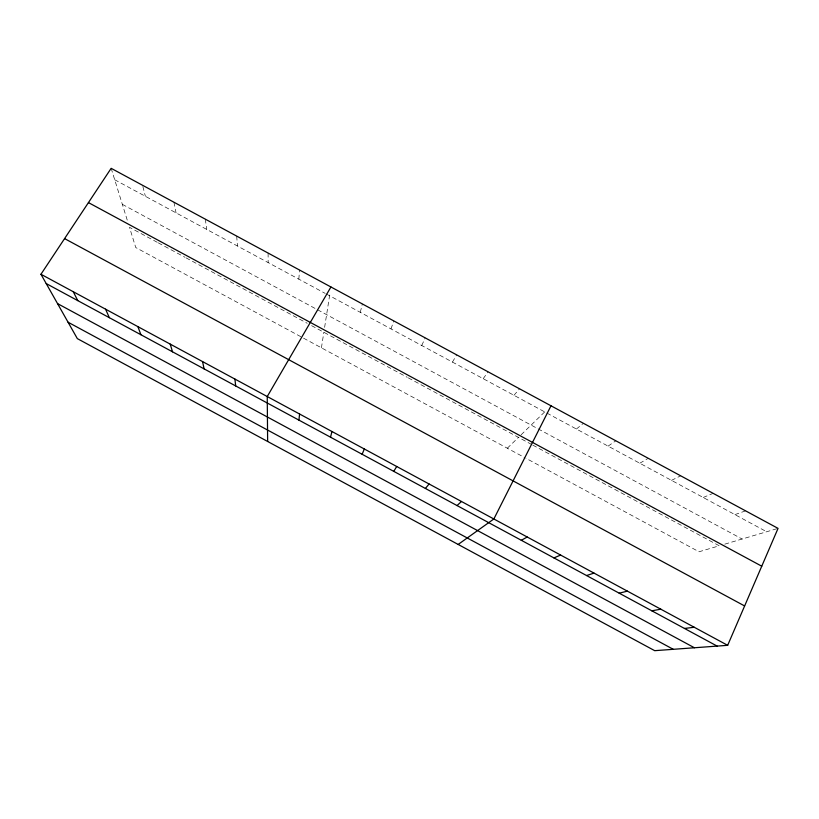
<?xml version="1.0" encoding="UTF-8"?>
<svg xmlns="http://www.w3.org/2000/svg" width="819" height="819" viewBox="0 0 819 819"><rect width="100%" height="100%" fill="white"/><g stroke="black" fill="none" stroke-linecap="round" stroke-linejoin="round"><path stroke-width="0.61" stroke-dasharray="4.09 3.07" d="M298.843 279.156L299.519 270.014M321.427 347.819L323.853 332.268M324.621 327.365L329.955 293.233M360.278 312.326L362.346 303.941M391.001 328.91L393.775 320.905M421.734 345.505L425.204 337.878M452.467 362.1L456.644 354.852M483.2 378.695L488.093 371.826M513.953 395.301L519.543 388.81M507.309 448.218L518.468 437.377M521.119 434.807L546.498 410.155M576.392 429.013L583.415 423.29M608.087 446.13L615.837 440.796M639.793 463.237L648.269 458.302M671.508 480.364L680.702 475.819M703.224 497.481L713.144 493.335M734.94 514.608L745.597 510.851M724.815 544.144L776.914 528.716M114.701 179.74L325.174 293.376M326.269 293.96L544.707 411.896M546.887 413.083L766.666 531.746M122.348 204.351L316.503 309.193M317.618 309.797L742.116 539.015M157.228 242.291L129.474 227.303L135.759 247.543L524.825 457.678M158.333 242.885L184.981 257.279M186.097 257.883L307.186 323.27M311.629 325.675L407.227 377.303M408.343 377.897L531.705 444.522M532.8 445.116L719.236 545.792L699.047 551.771L525.921 458.271M111.159 168.325L127.385 220.587M142.854 186.497L145.383 196.294M173.925 202.211L176.065 212.868M205.313 219.154L206.746 229.433M236.701 236.107L237.438 246.007M268.11 253.061L268.141 262.582"/><path stroke-width="1.23" d="M298.904 420.116L299.6 414.015M330.528 437.192L331.951 431.5M362.141 454.279L364.322 448.986M727.671 645.321L778.05 528.378L111.159 168.325L40.95 274.263L77.334 338.616L654.698 650.675L727.671 645.321L40.95 274.263M550.992 405.794L493.857 518.98L458.159 544.451M330.927 286.978L267.24 396.539L267.639 441.472M393.775 471.375L396.693 466.482M425.409 488.462L429.074 483.978M457.043 505.569L461.466 501.474M521.304 540.284L527.231 537.018M553.92 557.913L560.626 555.057M586.547 575.542L594.021 573.105M619.184 593.171L627.415 591.154M651.822 610.81L660.831 609.203M684.459 628.449L694.246 627.262M88.442 202.6L761.752 566.205M64.578 238.605L744.625 605.958M46.212 283.569L717.116 646.089M57.535 303.603L694.399 647.757M68.069 322.225L673.279 649.313M73.26 291.718L77.774 300.624M105.569 309.183L109.347 317.68M137.889 326.648L140.929 334.746M170.219 344.113L172.512 351.812M202.559 361.578L204.105 368.878M234.899 379.054L235.698 385.954"/></g></svg>
